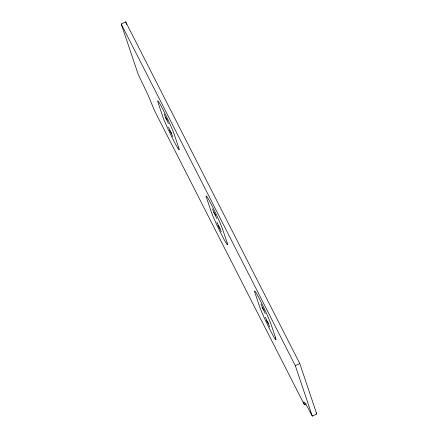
<?xml version="1.0" encoding="UTF-8"?>
<svg xmlns="http://www.w3.org/2000/svg" width="438" height="438" viewBox="0 0 438 438"><rect width="100%" height="100%" fill="white"/><g stroke="black" fill="none" stroke-linecap="round" stroke-linejoin="round"><path stroke-width="0.66" d="M304.383 404.772L154.515 110.644L148.006 94.893L138.222 74.449L121.238 24.013L125.701 21.9L299.778 363.551L316.762 413.987L312.299 416.1L307.985 407.953L304.968 402.944L303.698 401.827L304.383 404.772L306.053 403.978M312.299 416.1L295.316 365.664L299.778 363.551M165.175 117.236L167.289 120.253M169.643 130.497L171.756 133.519M213.602 212.271L215.71 215.288M218.064 225.532L220.177 228.548M262.023 307.301L264.136 310.323M266.49 320.567L268.598 323.583M316.143 412.82L316.762 413.987M121.238 24.013L295.316 365.664M260.906 303.988L265.253 313.641M265.373 317.249L269.715 326.901M212.485 208.953L216.826 218.606M216.947 222.214L221.294 231.866M164.064 113.918L168.406 123.571M168.526 127.179L172.873 136.831M125.701 21.9L126.571 24.484M275.611 337.917L271.149 324.651A19.776 1.15 64.6 0 0 260.287 300.523A19.776 1.15 64.6 0 0 255.009 292.973L259.471 306.239A19.776 1.15 64.6 0 0 270.334 330.361A19.776 1.15 64.6 0 0 275.611 337.917M227.191 242.882L222.728 229.616A19.776 1.15 64.6 0 0 211.866 205.493A19.776 1.15 64.6 0 0 206.588 197.938L211.05 211.204A19.776 1.15 64.6 0 0 221.913 235.332A19.776 1.15 64.6 0 0 227.191 242.882M178.77 147.847L174.302 134.586A19.776 1.15 64.6 0 0 163.445 110.458A19.776 1.15 64.6 0 0 158.162 102.908L162.629 116.169A19.776 1.15 64.6 0 0 173.492 140.297A19.776 1.15 64.6 0 0 178.77 147.847"/></g></svg>
